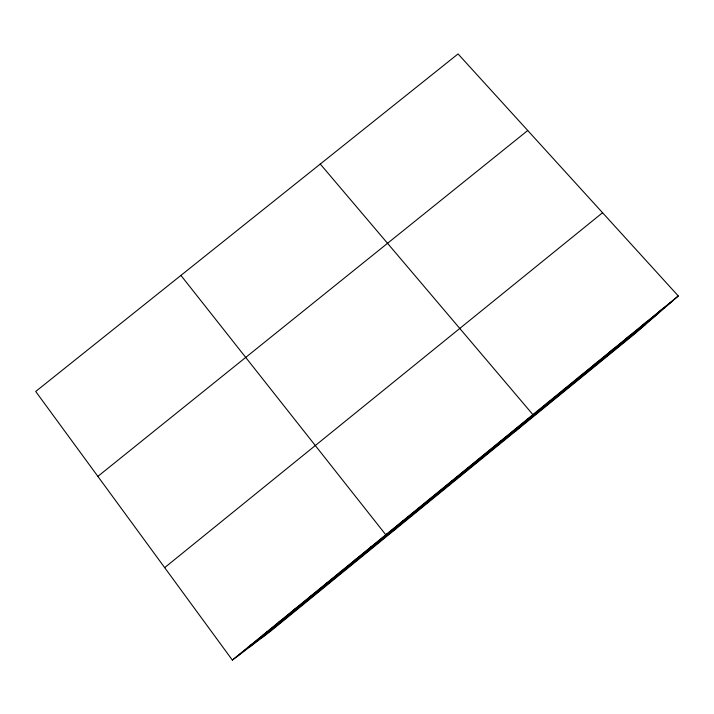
<?xml version="1.0" encoding="UTF-8"?>
<svg xmlns="http://www.w3.org/2000/svg" width="714" height="714" viewBox="0 0 714 714"><rect width="100%" height="100%" fill="white"/><g stroke="black" fill="none" stroke-linecap="round" stroke-linejoin="round"><path stroke-width="1.07" d="M451.15 481.709L451.409 481.218M467.126 468.661L467.759 467.866M483.092 455.63L484.083 454.541M499.032 442.618L500.389 441.225M514.955 429.614L516.668 427.936M515.713 431.051L532.93 414.656L320.274 164.042M546.737 403.669L549.164 401.402M562.596 390.719L565.381 388.157M578.429 377.786L581.58 374.939M594.253 364.872L597.752 361.73M610.051 351.975L613.906 348.539M625.821 339.096L630.034 335.375M641.583 326.227L646.143 322.219M657.317 313.384L662.235 309.082M678.3 295.971L634.496 334.063L270.936 630.926L232.345 660.075L35.7 391.468L458.058 53.925L678.3 295.971L232.345 660.075M236.994 656.559L673.034 300.549M249.614 647.027L658.736 312.982M261.065 638.378L645.724 324.299M164.666 567.63L602.554 212.727M97.863 476.381L527.735 130.501M247.776 647.473L252.078 644.242M263.189 634.889L267.143 631.944M278.585 622.322L282.191 619.663M293.954 609.774L297.22 607.391M309.314 597.234L312.232 595.137M324.647 584.712L327.217 582.892M339.962 572.209L342.193 570.673M355.26 559.714L357.143 558.464M370.539 547.245L372.083 546.264M395.761 529.003L385.801 534.786L180.928 275.399M402.232 521.363L403.071 520.97M418.645 507.966L419.118 507.868"/></g></svg>
